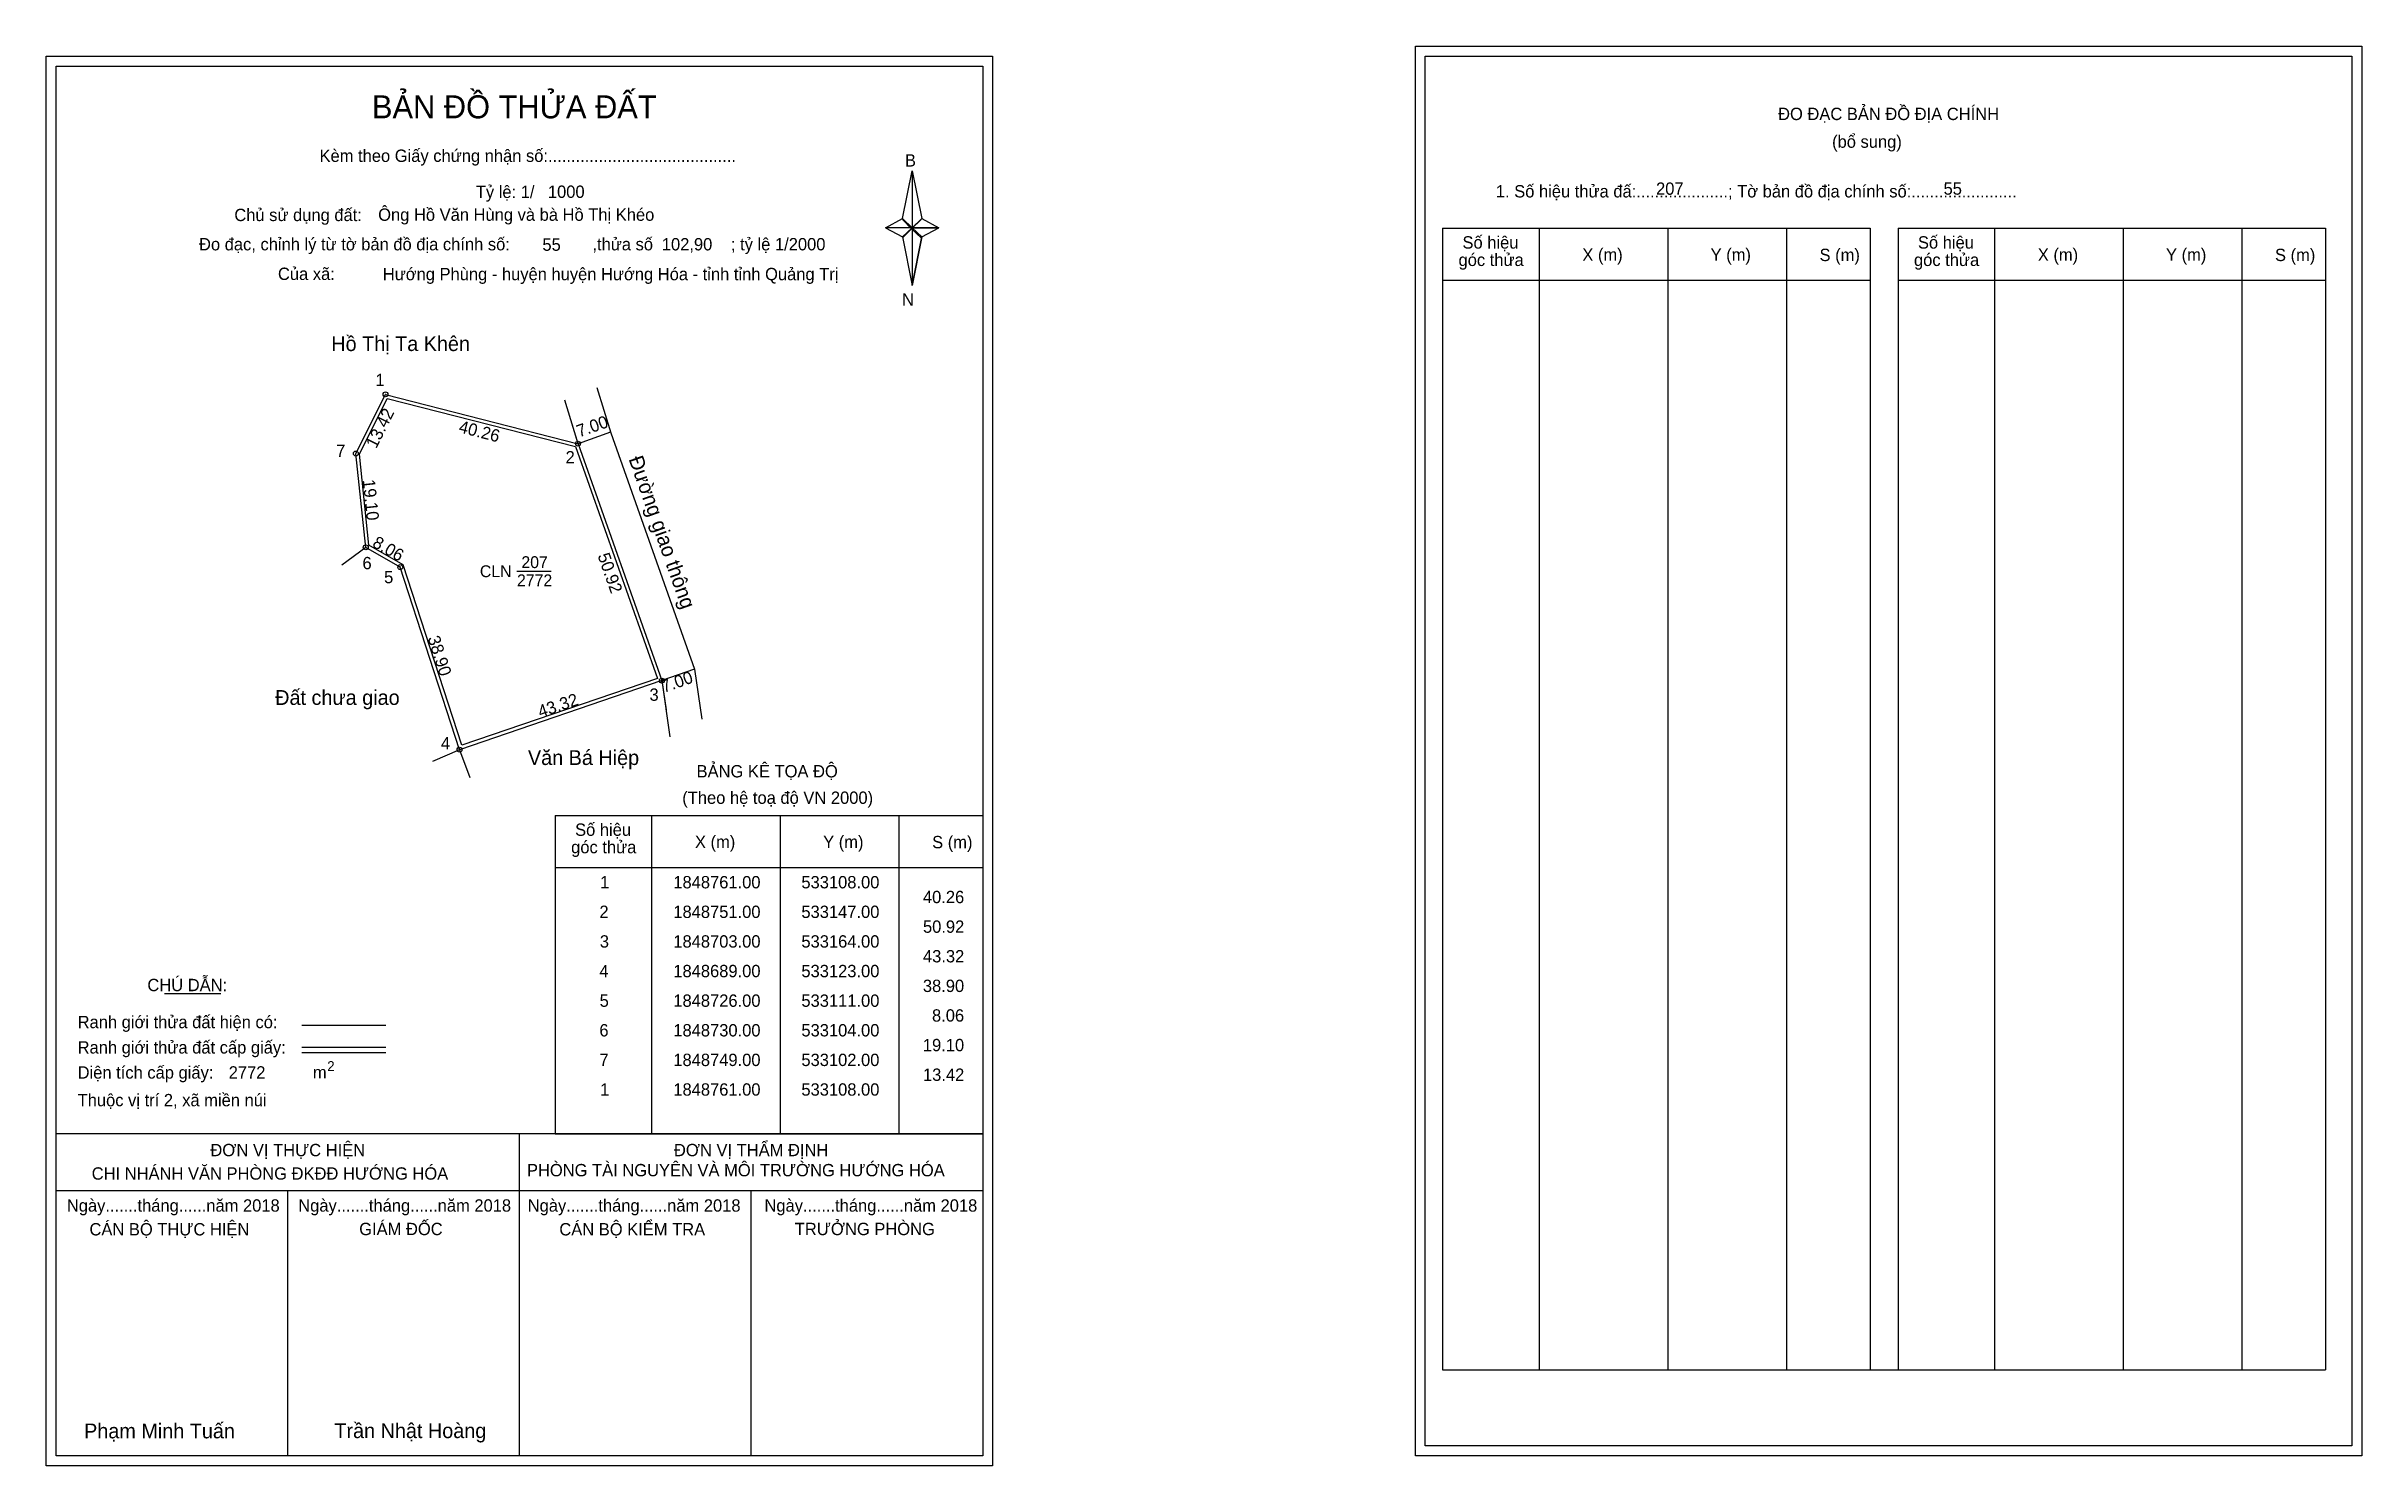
# Model space of a CAD drawing. Extents: x 533039 to 533508, y 1848544 to 1848832.
import ezdxf

# ---------------------------------------------------------------- set-up
doc = ezdxf.new("R2010")
doc.units = 0
for name, color, linetype in [('Level 1', 7, 'Continuous'), ('Level 10', 7, 'Continuous'), ('Level 11', 7, 'Continuous'), ('Level 13', 7, 'Continuous'), ('Level 27', 7, 'Continuous'), ('Level 3', 7, 'Continuous'), ('Level 36', 7, 'Continuous'), ('Level 49', 7, 'Continuous'), ('Level 5', 7, 'Continuous'), ('Level 53', 7, 'Continuous'), ('Level 55', 7, 'Continuous'), ('Level 6', 7, 'Continuous'), ('Level 63', 7, 'Continuous'), ('Level 9', 7, 'Continuous')]:
    doc.layers.add(name, color=color, linetype=linetype)

msp = doc.modelspace()

# ---------------------------------------------------------------- linework, layer by layer
at = {"layer": 'Level 1'}
for p, q in [((533318.62, 1848829.51), (533318.62, 1848829.51)), ((533041.3, 1848827.51), (533041.3, 1848827.51)), ((533212.72, 1848796.63), (533214.69, 1848806.27)), ((533214.69, 1848806.27), (533214.69, 1848794.75)), ((533214.69, 1848806.27), (533216.65, 1848796.63)), ((533209.27, 1848794.75), (533212.72, 1848796.63)), ((533212.72, 1848796.63), (533214.69, 1848794.75)), ((533214.54, 1848794.53), (533212.72, 1848796.41)), ((533216.51, 1848796.41), (533214.54, 1848794.53)), ((533214.54, 1848794.53), (533216.51, 1848796.41)), ((533216.65, 1848796.63), (533214.69, 1848794.75)), ((533214.69, 1848794.75), (533212.72, 1848792.91)), ((533214.54, 1848794.53), (533212.72, 1848792.69)), ((533212.72, 1848792.69), (533214.54, 1848794.53)), ((533212.72, 1848792.91), (533214.69, 1848783.05)), ((533216.51, 1848792.69), (533214.54, 1848794.53)), ((533214.69, 1848794.75), (533214.69, 1848783.05)), ((533214.69, 1848794.75), (533220.1, 1848794.75)), ((533214.69, 1848794.75), (533216.65, 1848792.91)), ((533216.65, 1848792.91), (533214.69, 1848783.05)), ((533216.65, 1848792.91), (533220.1, 1848794.75)), ((533322.15, 1848794.66), (533408.75, 1848794.66)), ((533341.74, 1848563.39), (533341.74, 1848794.66)), ((533367.81, 1848563.39), (533367.81, 1848794.66)), ((533391.79, 1848794.66), (533391.79, 1848563.39)), ((533408.75, 1848794.66), (533408.75, 1848563.39)), ((533414.41, 1848794.66), (533501.01, 1848794.66)), ((533434, 1848563.39), (533434, 1848794.66)), ((533460.07, 1848563.39), (533460.07, 1848794.66)), ((533484.04, 1848794.66), (533484.04, 1848563.39)), ((533501.01, 1848794.66), (533501.01, 1848563.39)), ((533322.15, 1848784.13), (533408.75, 1848784.13)), ((533414.41, 1848784.13), (533501.01, 1848784.13)), ((533142.39, 1848675.69), (533228.99, 1848675.69)), ((533161.98, 1848611.16), (533161.98, 1848675.69)), ((533188.05, 1848611.16), (533188.05, 1848675.69)), ((533212.02, 1848675.69), (533212.02, 1848611.16)), ((533142.39, 1848665.16), (533228.99, 1848665.16)), ((533063.21, 1848639.58), (533074.62, 1848639.58)), ((533091.08, 1848633.18), (533108.09, 1848633.18)), ((533091.08, 1848628.73), (533108.09, 1848628.73)), ((533091.08, 1848627.63), (533108.09, 1848627.63)), ((533148.12, 1848611.16), (533041.29, 1848611.16)), ((533228.99, 1848611.16), (533124.15, 1848611.16)), ((533135.14, 1848545.94), (533135.14, 1848611.16)), ((533142.39, 1848611.16), (533228.99, 1848611.16)), ((533228.99, 1848599.61), (533041.29, 1848599.61)), ((533088.22, 1848545.94), (533088.22, 1848599.61)), ((533182.07, 1848545.94), (533182.07, 1848599.61)), ((533322.15, 1848563.39), (533501.01, 1848563.39)), ((533506.32, 1848547.94), (533506.32, 1848547.94)), ((533228.99, 1848545.94), (533228.99, 1848545.94))]:
    msp.add_line(p, q, dxfattribs=at)
for points in [[(533212.72, 1848796.63), (533214.69, 1848806.27), (533214.69, 1848794.75)], [(533214.69, 1848794.75), (533216.65, 1848796.63), (533220.1, 1848794.75)], [(533209.27, 1848794.75), (533212.72, 1848792.91), (533214.69, 1848794.75)], [(533214.69, 1848794.75), (533214.69, 1848783.05), (533216.65, 1848792.91)]]:
    msp.add_lwpolyline(points, close=True, dxfattribs=at)
at = {"layer": 'Level 10'}
msp.add_line((533164, 1848703), (533165.63, 1848691.58), dxfattribs=at)
for points in [[(533150.83, 1848762.41), (533153.65, 1848753.19), (533170.6, 1848705.34), (533172.08, 1848695.2)], [(533147, 1848751), (533144.3, 1848759.83)]]:
    msp.add_lwpolyline(points, dxfattribs=at)
for points in [[(533147, 1848751), (533164, 1848703), (533123, 1848689), (533111, 1848726), (533104, 1848730), (533102, 1848749), (533108, 1848761)], [(533146.46, 1848750.41), (533163.1, 1848703.43), (533123.45, 1848689.89), (533111.58, 1848726.47), (533104.66, 1848730.43), (533102.72, 1848748.87), (533108.37, 1848760.18)]]:
    msp.add_lwpolyline(points, close=True, dxfattribs=at)
at = {"layer": 'Level 11'}
for centre in [(533108, 1848761), (533102, 1848749), (533147, 1848751), (533147, 1848751), (533104, 1848730), (533111, 1848726), (533164, 1848703), (533123, 1848689)]:
    msp.add_circle(centre, 0.5, dxfattribs=at)
at = {"layer": 'Level 27'}
for p, q in [((533147, 1848751), (533145.25, 1848756.74)), ((533104, 1848730), (533099.19, 1848726.42)), ((533164, 1848703), (533164.85, 1848697.06)), ((533164, 1848703), (533164.85, 1848697.06)), ((533123, 1848689), (533117.5, 1848686.61)), ((533123, 1848689), (533125.09, 1848683.38))]:
    msp.add_line(p, q, dxfattribs=at)
at = {"layer": 'Level 3'}
for p, q in [((533322.15, 1848794.66), (533322.15, 1848563.39)), ((533414.41, 1848794.66), (533414.41, 1848563.39)), ((533142.39, 1848675.69), (533142.39, 1848611.16))]:
    msp.add_line(p, q, dxfattribs=at)
at = {"layer": 'Level 5'}
for p, q in [((533153.6, 1848753.34), (533147, 1848751)), ((533170.6, 1848705.34), (533164, 1848703))]:
    msp.add_line(p, q, dxfattribs=at)
at = {"layer": 'Level 63'}
for points in [[(533039.29, 1848829.51), (533230.99, 1848829.51), (533230.99, 1848543.94), (533039.29, 1848543.94)], [(533316.62, 1848831.51), (533508.32, 1848831.51), (533508.32, 1848545.94), (533316.62, 1848545.94)], [(533318.62, 1848829.51), (533506.32, 1848829.51), (533506.32, 1848547.94), (533318.62, 1848547.94)], [(533041.29, 1848827.51), (533228.99, 1848827.51), (533228.99, 1848545.94), (533041.29, 1848545.94)]]:
    msp.add_lwpolyline(points, close=True, dxfattribs=at)
at = {"layer": 'Level 9'}
msp.add_line((533134.64, 1848725.16), (533141.59, 1848725.16), dxfattribs=at)

# ---------------------------------------------------------------- texts
at = {"layer": 'Level 1'}
for s, height, p in [('BẢN ĐỒ THỬA ĐẤT', 4.6657, (533105.26, 1848816.92)), ('ĐO ĐẠC BẢN ĐỒ ĐỊA CHÍNH', 2.5, (533390.1, 1848816.57)), ('(bổ sung)', 2.5, (533401.04, 1848810.95)), ('Kèm theo Giấy chứng nhận số:.........................................', 2.5, (533094.64, 1848808.09)), ('B', 2.5, (533213.23, 1848807.15)), ('1. Số hiệu thửa đấ:....................; Tờ bản đồ địa chính số:.......................', 2.5, (533332.93, 1848800.89)), ('Chủ sử dụng đất:', 2.5, (533077.38, 1848796.1)), ('Đo đạc, chỉnh lý từ tờ bản đồ địa chính số:                  ,thửa số                 ; tỷ lệ 1/2000', 2.5, (533070.23, 1848790.17)), ('Số hiệu', 2.5, (533326.17, 1848790.53)), ('X (m)', 2.5, (533350.45, 1848788.05)), ('Y (m)', 2.5, (533376.43, 1848788.05)), ('S (m)', 2.5, (533398.5, 1848788)), ('Số hiệu', 2.5, (533418.43, 1848790.53)), ('X (m)', 2.5, (533442.71, 1848788.05)), ('Y (m)', 2.5, (533468.68, 1848788.05)), ('S (m)', 2.5, (533490.76, 1848788)), ('Của xã:', 2.5, (533086.22, 1848784.17)), ('góc thửa', 2.5, (533325.37, 1848787)), ('góc thửa', 2.5, (533417.63, 1848787)), ('N', 2.5, (533212.63, 1848778.98)), ('BẢNG KÊ TỌA ĐỘ', 2.5, (533171.02, 1848683.39)), ('(Theo hệ toạ độ VN 2000)', 2.5, (533168.12, 1848678.03)), ('Số hiệu', 2.5, (533146.41, 1848671.55)), ('góc thửa', 2.5, (533145.61, 1848668.02)), ('X (m)', 2.5, (533170.69, 1848669.08)), ('Y (m)', 2.5, (533196.66, 1848669.08)), ('S (m)', 2.5, (533218.74, 1848669.03)), ('CHÚ DẪN:', 2.5, (533059.77, 1848640.08)), ('Ranh giới thửa đất hiện có:', 2.5, (533045.64, 1848632.58)), ('Ranh giới thửa đất cấp giấy:', 2.5, (533045.64, 1848627.44)), ('Diện tích cấp giấy:', 2.5, (533045.64, 1848622.36)), ('m', 2.5, (533093.3, 1848622.39)), ('2', 2, (533096.2, 1848623.9)), ('Thuộc vị trí 2, xã miền núi', 2.5, (533045.64, 1848616.76)), ('ĐƠN VỊ THỰC HIỆN', 2.5, (533072.53, 1848606.64)), ('ĐƠN VỊ THẨM ĐỊNH', 2.5, (533166.43, 1848606.64)), ('CHI NHÁNH VĂN PHÒNG ĐKĐĐ HƯỚNG HÓA', 2.5, (533048.49, 1848601.89)), ('PHÒNG TÀI NGUYÊN VÀ MÔI TRƯỜNG HƯỚNG HÓA', 2.5, (533136.66, 1848602.57)), ('Ngày.......tháng......năm 2018', 2.5, (533043.46, 1848595.41)), ('Ngày.......tháng......năm 2018', 2.5, (533090.33, 1848595.41)), ('Ngày.......tháng......năm 2018', 2.5, (533136.81, 1848595.41)), ('Ngày.......tháng......năm 2018', 2.5, (533184.77, 1848595.41)), ('CÁN BỘ THỰC HIỆN', 2.5, (533048.04, 1848590.59)), ('GIÁM ĐỐC', 2.5, (533102.68, 1848590.65)), ('CÁN BỘ KIỂM TRA', 2.5, (533143.22, 1848590.59)), ('TRƯỞNG PHÒNG', 2.5, (533190.91, 1848590.65)), ('Phạm Minh Tuấn', 3, (533046.95, 1848549.48)), ('Trần Nhật Hoàng', 3, (533097.65, 1848549.53))]:
    msp.add_text(s, height=height, dxfattribs=at).set_placement(p)
at = {"layer": 'Level 11'}
msp.add_text('Tỷ lệ: 1/', height=2.5, dxfattribs=at).set_placement((533126.3, 1848800.78))
at = {"layer": 'Level 13'}
for s, p in [('CLN', (533127.12, 1848723.96)), ('2772', (533134.64, 1848722.12)), ('207', (533135.53, 1848725.8))]:
    msp.add_text(s, height=2.4, dxfattribs=at).set_placement(p)
at = {"layer": 'Level 36'}
for s, p in [('Hồ Thị Ta Khên', (533097.02, 1848769.77)), ('Đất chưa giao', (533085.66, 1848698.08)), ('Văn Bá Hiệp', (533136.86, 1848685.9))]:
    msp.add_text(s, height=3, dxfattribs=at).set_placement(p)
at = {"layer": 'Level 49'}
for s, height, rotation, p in [('13.42', 2.5, 63.4349, (533106.13, 1848749.88)), ('40.26', 2.5, 345.6186, (533122.68, 1848753.34)), ('Đường giao thông', 3, 289.5024, (533157.21, 1848747.92)), ('19.10', 2.5, 276.009, (533103.37, 1848743.65)), ('8.06', 2.5, 330.2551, (533105.15, 1848730.26)), ('50.92', 2.5, 289.5024, (533150.93, 1848728.35)), ('38.90', 2.5, 287.9691, (533116.5, 1848711.64)), ('43.32', 2.5, 18.8532, (533139.38, 1848695.44))]:
    msp.add_text(s, height=height, rotation=rotation, dxfattribs=at).set_placement(p)
at = {"layer": 'Level 5'}
for p in [(533147.23, 1848752.26), (533164.39, 1848700.49)]:
    msp.add_text('7.00', height=2.5, rotation=19.5024, dxfattribs=at).set_placement(p)
at = {"layer": 'Level 53'}
for s, p in [('1', (533151.49, 1848660.91)), ('1848761.00', (533166.31, 1848660.91)), ('533108.00', (533192.25, 1848660.91)), ('40.26', (533216.87, 1848657.91)), ('2', (533151.34, 1848654.91)), ('1848751.00', (533166.31, 1848654.91)), ('533147.00', (533192.25, 1848654.91)), ('50.92', (533216.88, 1848651.91)), ('3', (533151.42, 1848648.91)), ('1848703.00', (533166.31, 1848648.91)), ('533164.00', (533192.25, 1848648.91)), ('4', (533151.33, 1848642.91)), ('1848689.00', (533166.31, 1848642.91)), ('533123.00', (533192.25, 1848642.91)), ('43.32', (533216.88, 1848645.91)), ('38.90', (533216.86, 1848639.91)), ('5', (533151.38, 1848636.91)), ('1848726.00', (533166.31, 1848636.91)), ('533111.00', (533192.25, 1848636.91)), ('8.06', (533218.71, 1848633.91)), ('6', (533151.33, 1848630.91)), ('1848730.00', (533166.31, 1848630.91)), ('533104.00', (533192.25, 1848630.91)), ('7', (533151.34, 1848624.91)), ('1848749.00', (533166.31, 1848624.91)), ('533102.00', (533192.25, 1848624.91)), ('19.10', (533216.86, 1848627.91)), ('1', (533151.49, 1848618.91)), ('1848761.00', (533166.31, 1848618.91)), ('533108.00', (533192.25, 1848618.91)), ('13.42', (533216.88, 1848621.91))]:
    msp.add_text(s, height=2.5, dxfattribs=at).set_placement(p)
at = {"layer": 'Level 55'}
for s, height, p in [('206', 0.11, (533107.88, 1848760.89)), ('206', 0.11, (533107.88, 1848760.89)), ('1', 0.4, (533107.89, 1848761)), ('7', 0.4, (533101.87, 1848749)), ('206', 0.11, (533101.88, 1848748.89)), ('206', 0.11, (533101.88, 1848748.89)), ('2', 0.4, (533146.86, 1848751)), ('206', 0.11, (533146.88, 1848750.89)), ('206', 0.11, (533146.88, 1848750.89)), ('0', 0.11, (533146.96, 1848750.89)), ('6', 0.4, (533103.86, 1848730)), ('206', 0.11, (533103.88, 1848729.89)), ('206', 0.11, (533103.88, 1848729.89)), ('0', 0.11, (533103.96, 1848729.89)), ('0', 0.11, (533103.96, 1848729.89)), ('5', 0.4, (533110.87, 1848726)), ('0', 0.11, (533110.96, 1848725.89)), ('0', 0.11, (533110.96, 1848725.89)), ('208', 0.11, (533163.88, 1848702.89)), ('3', 0.4, (533163.88, 1848703)), ('0', 0.11, (533163.96, 1848702.89)), ('4', 0.4, (533122.86, 1848689)), ('208', 0.11, (533122.88, 1848688.89)), ('0', 0.11, (533122.96, 1848688.89)), ('0', 0.11, (533122.96, 1848688.89))]:
    msp.add_text(s, height=height, dxfattribs=at).set_placement(p)
at = {"layer": 'Level 6'}
for s, p in [('1000', (533140.9, 1848800.8)), ('207', (533365.38, 1848801.43)), ('55', (533423.62, 1848801.45)), ('Ông Hồ Văn Hùng và bà Hồ Thị Khéo', (533106.52, 1848796.16)), ('55', (533139.79, 1848790.08)), ('102,90', (533163.98, 1848790.16)), (' Hướng Phùng - huyện huyện Hướng Hóa - tỉnh tỉnh Quảng Trị', (533106.53, 1848784.12)), ('2772', (533076.24, 1848622.37))]:
    msp.add_text(s, height=2.5, dxfattribs=at).set_placement(p)
at = {"layer": 'Level 9'}
for s, p in [('1', (533105.97, 1848762.66)), ('7', (533098.01, 1848748.32)), ('2', (533144.48, 1848747.01)), ('6', (533103.34, 1848725.56)), ('5', (533107.72, 1848722.73)), ('3', (533161.48, 1848698.91)), ('4', (533119.22, 1848689.06))]:
    msp.add_text(s, height=2.5, dxfattribs=at).set_placement(p)

doc.saveas('drawing.dxf')
